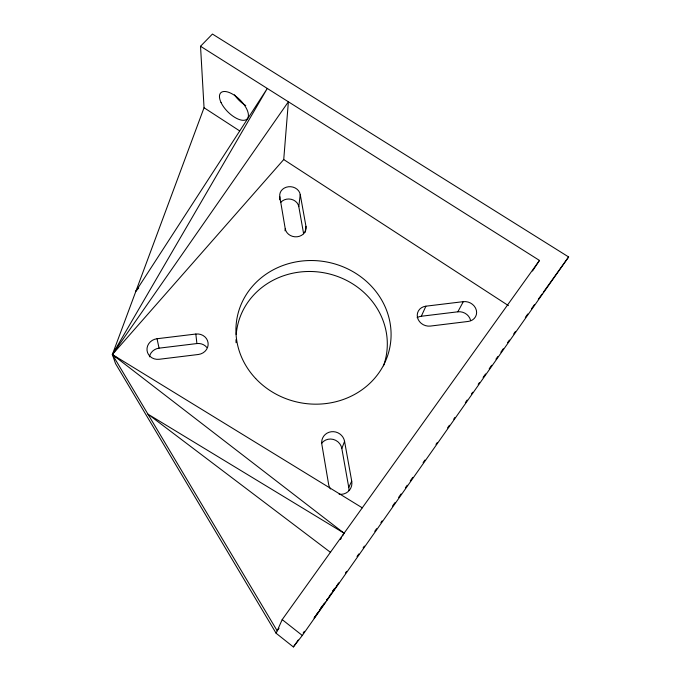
<?xml version="1.0" encoding="UTF-8"?>
<svg xmlns="http://www.w3.org/2000/svg" width="681" height="681" viewBox="0 0 681 681"><rect width="100%" height="100%" fill="white"/><g stroke="black" fill="none" stroke-linecap="round" stroke-linejoin="round"><path stroke-width="1.02" d="M279.576 199.805L279.814 196.766A10.334 8.972 4.7 0 1 288.48 186.747A10.334 8.972 4.7 0 1 300.236 194.468L305.965 226.356L305.173 232.161M342.552 535.887L344.084 533.206L112.374 354.529L283.73 159.55L288.386 101.775L112.374 354.529L115.549 363.628L276.12 633.262L293.366 646.95L302.304 635.467L568.626 256.958L212.438 34.05L200.529 46.265L204.045 107.743L112.374 354.529L277.201 630.844L279.031 628.274M285.041 230.833L285.237 228.731L279.814 196.766M303.632 233.787L298.806 206.649L300.236 194.468M348.885 490.346A11.594 11.143 38.3 0 0 348.749 487.392L341.828 448.498L344.569 441.339A11.637 11.109 26.3 0 0 331.272 431.745A11.637 11.109 26.3 0 0 321.832 444.284L328.608 484.234A11.9 11.415 36.8 0 0 330.523 488.958M276.12 633.262L282.198 619.616L539.463 260.431L200.529 46.265M417.13 317.686A10.794 9.662 21.7 0 1 421.318 316.248L425.897 306.186L463.318 301.657A11.092 9.755 23.4 0 1 476.351 310.264A11.092 9.755 23.4 0 1 468.153 321.449L430.409 326.071A11.066 9.857 21.3 0 1 417.47 317.431A11.066 9.857 21.3 0 1 425.897 306.186M348.749 487.392L351.728 481.169L344.569 441.339M421.318 316.248L457.836 311.804L463.318 301.657M340.509 539.454L341.53 537.675M116.621 357.704L112.374 354.529L267.292 88.445L135.919 291.136L138.745 287.969M532.508 270.987L539.463 260.431M314.035 618.059L315.669 615.692M337.665 584.69L339.189 582.493M316.256 614.858L318.027 612.33M337.086 585.515L326.684 600.353M319.764 609.844L320.921 608.184M323.092 605.103L324.182 603.553M293.366 646.95L298.261 639.995M303.156 633.041L304.381 631.304M320.904 607.827L322.13 606.09M332.541 591.312L334.371 588.699M345.386 573.053L346.612 571.316M357.014 556.53L358.853 553.925M363.135 547.839L364.361 546.102M374.763 531.325L376.602 528.711M380.883 522.625L382.109 520.888M392.511 506.111L394.963 502.629M398.632 497.411L401.083 493.938M405.365 487.851L407.204 485.247M410.268 480.897L412.712 477.415M423.114 462.637L424.953 460.033M435.968 444.378L437.193 442.641M447.596 427.864L449.434 425.259M453.716 419.173L454.942 417.427M465.344 402.65L467.183 400.045M471.465 393.959L472.691 392.222M478.198 384.39L479.424 382.654M483.093 377.436L485.544 373.963M489.213 368.744L491.665 365.271M495.947 359.185L497.785 356.572M500.841 352.23L503.293 348.749M507.575 342.662L509.414 340.057M513.695 333.971L515.534 331.358M525.323 317.448L527.775 313.975M326.446 600.336L327.578 598.727M329.246 596.369L330.906 594.011M325.501 602.03L314.358 617.735M332.737 591.431L334.984 588.265M336.525 586.103L338.44 583.421M531.478 308.782L534.576 304.467M538.288 299.282L542.008 294.098M543.242 292.37L568.626 256.958M149.428 356.853A10.887 10.096 -13.1 0 1 159.065 348.161L196.903 343.556A10.819 10.079 -7.1 0 1 206.786 347.395M157.03 338.738L195.83 334.039A11.092 10.3 -6.8 0 1 208.088 342.926A11.092 10.3 -6.8 0 1 198.333 354.486L159.184 359.279A11.16 10.317 -12.6 0 1 147.028 350.357A11.16 10.317 -12.6 0 1 157.03 338.738L159.065 348.161M344.084 533.206L147.905 414.099L330.634 552.461M112.374 354.529L362.266 507.822M204.045 107.743L239.686 130.914M283.73 159.55L508.435 305.624M282.198 619.616L302.304 635.467M195.83 334.039L196.903 343.556M236.069 342.722A75.863 70.126 11.1 0 1 236.001 339.632M236.213 334.516A75.863 70.126 11.1 0 1 326.429 273.268A75.863 70.126 11.1 0 1 383.505 365.842M280.734 202.402A10.096 8.819 4.7 0 1 291.255 199.295A10.096 8.819 4.7 0 1 298.806 206.649M457.836 311.804A10.819 9.56 23.8 0 1 470.52 320.189M321.619 443.297A11.339 10.845 27.4 0 1 333.256 439.398A11.339 10.845 27.4 0 1 341.828 448.498M305.965 226.356A10.496 9.245 5.6 0 1 297.214 236.767A10.496 9.245 5.6 0 1 285.237 228.731M351.728 481.169A11.9 11.415 36.8 0 1 339.121 494.253M245.756 105.564A18.455 8.768 45 0 1 234.434 94.812M255.698 378.576A77.796 71.599 10.9 0 0 387.225 356.827A77.796 71.599 10.9 0 0 297.606 261.623A77.796 71.599 10.9 0 0 255.698 378.576M221.027 102.465A18.566 8.521 44.8 0 0 246.079 119.745A18.566 8.521 44.8 0 0 234.741 95.51A18.566 8.521 44.8 0 0 221.027 102.465"/></g></svg>
